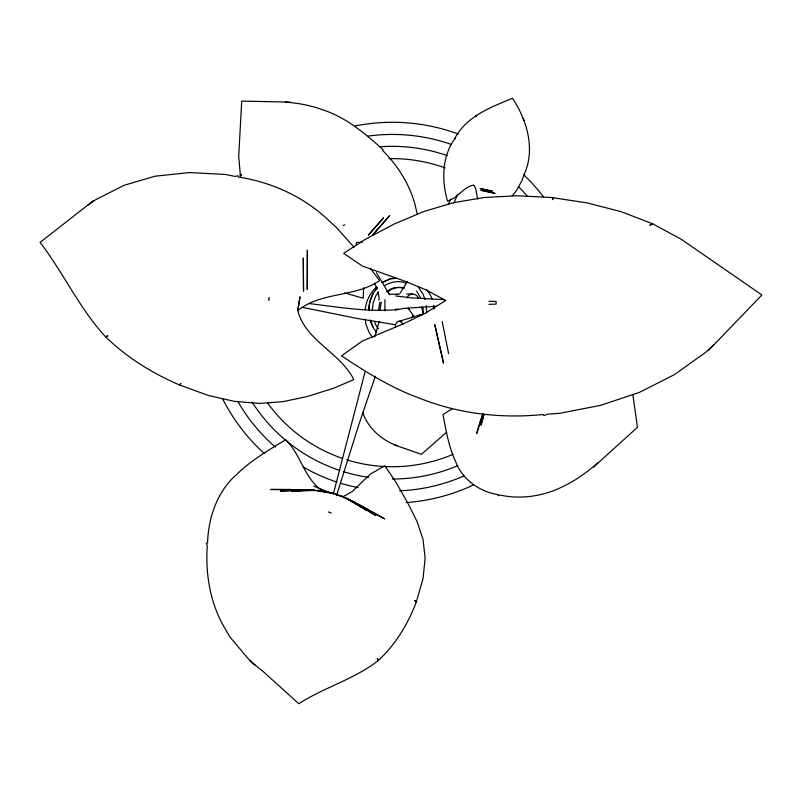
<?xml version="1.0" encoding="UTF-8"?>
<svg xmlns="http://www.w3.org/2000/svg" width="802" height="802" viewBox="0 0 802 802"><rect width="100%" height="100%" fill="white"/><g stroke="black" fill="none" stroke-linecap="round" stroke-linejoin="round"><path stroke-width="1.2" d="M363.607 287.728L363.256 298.234L344.8 292.991M356.198 244.58L356.419 242.415L362.123 242.324M378.444 310.394L379.907 302.194M379.817 310.394L381.281 302.194M368.81 310.394L369.802 301.903L372.699 293.993L377.311 287.206M372.298 310.394L373.161 302.925L375.717 295.968L378.424 291.978M423.015 313.592L423.015 307.196M426.584 312.82L426.303 305.542M365.241 309.682C365.953 301.081 370.213 292.67 376.609 286.926M328.84 511.786L328.74 512.298L331.306 512.939M269.191 297.482L268.57 300.048L269.201 300.229M333.371 493.842L365.161 371.496M374.724 336.84L379.125 321.712M336.519 495.706L358.985 424.188L375.346 376.278M482.864 413.501L476.679 433.471L482.834 413.692M378.684 300.239L379.226 298.565L377.973 291.978M453.912 203.117L457.752 194.264M448.148 204.4L450.884 199.026M407.426 281.522L400.188 293.111M411.536 317.863L412.779 315.787M406.965 297.943C408.9 292.88 416.398 292.88 418.333 297.943M512.217 195.798L516.328 190.796L521.831 180.931L524.358 174.074C535.425 149.282 527.155 120.2 512.478 98.285C490.343 107.478 465.902 116.39 454.303 139.368C441.812 157.503 441.591 180.65 447.506 201.132L453.962 198.144L463.927 189.944A35.348 12 -58 0 1 472.589 185.372L473.842 185.031L475.606 188.43L477.651 199.026M372.83 234.755L389.742 215.548L372.379 235.197M708.336 350.584L761.9 294.996L681.259 239.267L652.597 223.778L620.959 211.598L586.723 202.816L551.505 197.523L516.879 195.758L483.927 197.523L452.99 202.816L423.596 211.598L394.724 223.778L365.371 239.267L343.667 253.332L362.374 266.043L405.361 281.372L425.982 289.873L445.712 300.499L425.16 313.301L404.298 323.417L362.374 341.03L341.492 355.837C365.742 371.847 390.584 387.587 418.012 397.581C457.431 413.672 500.939 418.844 543.185 414.484L543.826 415.647L547.395 414.183L559.525 413.331L600.618 405.341L639.435 392.368L674.452 374.604L705.75 352.258L713.69 344.83M593.58 467.035L637.46 427.316L632.878 394.734M386.684 291.868C391.015 287.707 397.591 286.525 403.296 288.088M388.048 291.868C392.389 287.707 398.955 286.525 404.669 288.088M418.614 315.938L420.328 314.785L422.213 314.785M597.961 462.834C587.465 471.756 576.207 480.268 563.706 486.132C544.327 496.107 521.36 499.716 500.067 495.065L497.972 495.726L498.112 494.583C479.426 491.837 462.183 479.355 455.546 461.401C448.619 446.704 446.112 430.393 442.985 414.574L452.248 408.759M446.554 432.248L421.391 454.333L394.434 444.899M370.654 268.68L379.546 280.63C354.955 297.552 321.081 291.517 297.793 310.625L299.968 297.031L297.793 310.625C305.562 340.97 340.389 352.519 353.802 379.617L333.542 388.248L307.336 396.489L283.056 401.662L259.297 403.416L234.665 401.411L208.45 395.496L179.317 384.93C152.179 373.171 126.746 357.451 105.513 336.74C79.388 308.459 63.468 272.82 40.1 242.404L93.233 200.801M395.095 310.214L403.777 308.379L436.308 306.294M87.979 205.162L95.528 199.778L124.059 185.302L155.287 176.159L189.493 172.59L224.941 174.395L235.046 176.39L238.204 175.808L238.535 177.082C272.911 182.365 305.983 197.803 330.755 222.435L336.208 227.257L354.023 247.176M343.136 225.522L344.85 224.851M420.328 314.785L397.321 321.833L395.446 324.72L395.446 327.286M383.326 281.993L390.323 278.715L395.697 277.913M385.07 285.402C391.416 281.582 399.667 280.209 406.504 283.477M381.993 282.535L390.363 278.855L395.977 278.063M394.494 309.652L398.063 308.92M396.308 294.494L399.556 293.993M398.223 321.391L401.812 321.391M393.311 309.893C364.91 311.848 336.569 306.845 308.459 303.467M290.234 490.453L280.329 491.045L314.324 490.032L300.138 489.862M305.321 490.413L291.196 491.205L316.84 490.413M488.989 304.339L496.097 304.118L496.097 301.472L488.989 301.251M240.52 176.851L238.695 156.43L241.713 101.102L290.214 102.125M291.367 489.431L270.655 489.491L309.893 489.731L335.015 493.721L349.672 499.947L384.659 518.894L363.136 506.684M406.694 293.993L412.649 293.993M389.281 294.204L397.652 294.204M305.432 489.601L314.324 490.032M340.279 496.378L343.517 496.478L352.268 491.536L370.384 474.062L384.84 465.772L396.018 482.343L407.907 503.255L417.11 521.701L423.035 539.395L425.12 558.042L423.055 578.583L416.298 602.031C407.917 623.916 395.717 644.437 378.394 660.417C354.464 679.284 324.319 687.224 298.845 703.715L263.597 671.926L249.983 660.928M444.769 299.687L410.935 297.833L395.837 295.988M285.271 102.155C297.672 103.027 310.244 105.192 321.913 109.573C345.612 116.932 365.04 133.463 382.995 149.623L382.604 150.405C399.055 166.926 411.867 187.728 416.428 210.776L417.331 214.284M395.556 324.79L356.679 318.354L302.234 307.336M328.329 492.308L317.913 490.413L335.015 493.721M397.211 445.792C381.682 440.138 368.018 428.328 362.725 412.338M325.502 492.227C304.8 482.213 301.712 455.025 285.682 439.707C268.87 450.082 251.407 460.047 237.212 473.952C217.332 490.904 208.36 517.42 207.548 542.964L206.284 543.265L207.287 545.831C205.262 574.292 210.314 604.177 225.222 628.868L229.783 636.858L248.6 659.154L255.126 665.058M400.098 321.391L401.812 322.554L402.875 324.72M361.592 506.583L375.857 515.566L346.935 498.463L355.476 502.744M346.935 498.463L362.063 506.072M357.512 504.017L359.547 505.3M409.471 309.392L408.078 308.138L414.403 316.96M372.74 337.642L369.291 332.88L365.832 323.988L365.241 319.216M418.363 287.206L422.985 293.993L425.05 299.647M416.579 290.986L420.819 298.284M378.424 328.81L375.717 324.83L374.444 321.341M376.649 332.619L372.699 326.795L370.213 320.018A32.712 32.712 0 0 0 373.141 326.815M455.526 138.656L455.115 138.044L455.516 138.666M376.449 272.71L389.531 294.805M522.924 118.205L524.177 120.42M374.484 283.136L376.188 287.086M421.271 306.775L423.496 313.572M448.619 353.672L442.173 321.512M384.92 299.717L384.92 310.805M368.719 310.394A32.712 32.712 0 0 1 369.842 301.883M370.183 300.71A32.712 32.712 0 0 1 373.141 293.973M375.907 289.933A32.712 32.712 0 0 1 377.521 288.078M393.01 278.785A32.712 32.712 0 0 1 395.376 278.254M426.945 289.933A32.712 32.712 0 0 1 432.288 299.547M433.772 305.492A32.712 32.712 0 0 1 434.113 309.171M473.29 485.05A190.405 190.405 0 0 1 406.053 502.593M343.126 496.588A190.405 190.405 0 0 1 335.998 494.533M333.622 493.781A190.405 190.405 0 0 1 313.793 486.092M264.038 453.3A190.405 190.405 0 0 1 222.786 399.165M355.206 125.944A190.405 190.405 0 0 1 458.273 134.034M523.495 174.595A190.405 190.405 0 0 1 543.465 196.771M464.027 475.907A178.244 178.244 0 0 1 399.727 490.774M358.183 487.616A178.244 178.244 0 0 1 340.409 483.175M336.91 482.072A178.244 178.244 0 0 1 303.286 467.045M275.307 447.065A178.244 178.244 0 0 1 238.034 401.802M367.917 136.119A178.244 178.244 0 0 1 451.396 144.48M518.443 186.635A178.244 178.244 0 0 1 527.596 196.51M457.792 465.631A166.345 166.345 0 0 1 392.409 479.025M368.83 477.34A166.345 166.345 0 0 1 343.416 471.646M339.868 470.503A166.345 166.345 0 0 1 252.199 402.193M380.018 146.796A166.345 166.345 0 0 1 447.305 155.658M453.06 454.293A154.054 154.054 0 0 1 346.705 459.797M342.063 458.273A154.054 154.054 0 0 1 267.617 403.015M388.769 158.666A154.054 154.054 0 0 1 445.06 167.899M307.367 250.304L307.256 289.432L307.367 250.304M107.759 335.938L105.513 336.74L107.759 336.018M303.537 290.986L303.296 258.184L303.537 290.986M483.927 414.744L480.909 425.24L483.957 414.784M553.601 197.843L552.478 199.598L553.601 197.843M383.366 218.044L368.459 234.996L383.366 218.044M241.653 175.077L240.029 174.555L241.623 175.117M180.771 383.496L179.317 384.93L180.791 383.516M414.845 600.618L416.298 602.031L414.845 600.618M652.597 223.778L650.121 225.202L652.597 223.778M377.361 658.602L378.394 660.417L377.361 658.602M492.147 191.097L480.358 188.59L492.147 191.097M494.814 193.282L481.03 190.295L494.814 193.282M476.328 116.1L476.167 115.237L476.298 116.089M351.186 500.749L344.619 497.37L366.494 510.303L351.186 500.749M443.466 362.945L434.804 324.77L443.466 362.945"/></g></svg>
